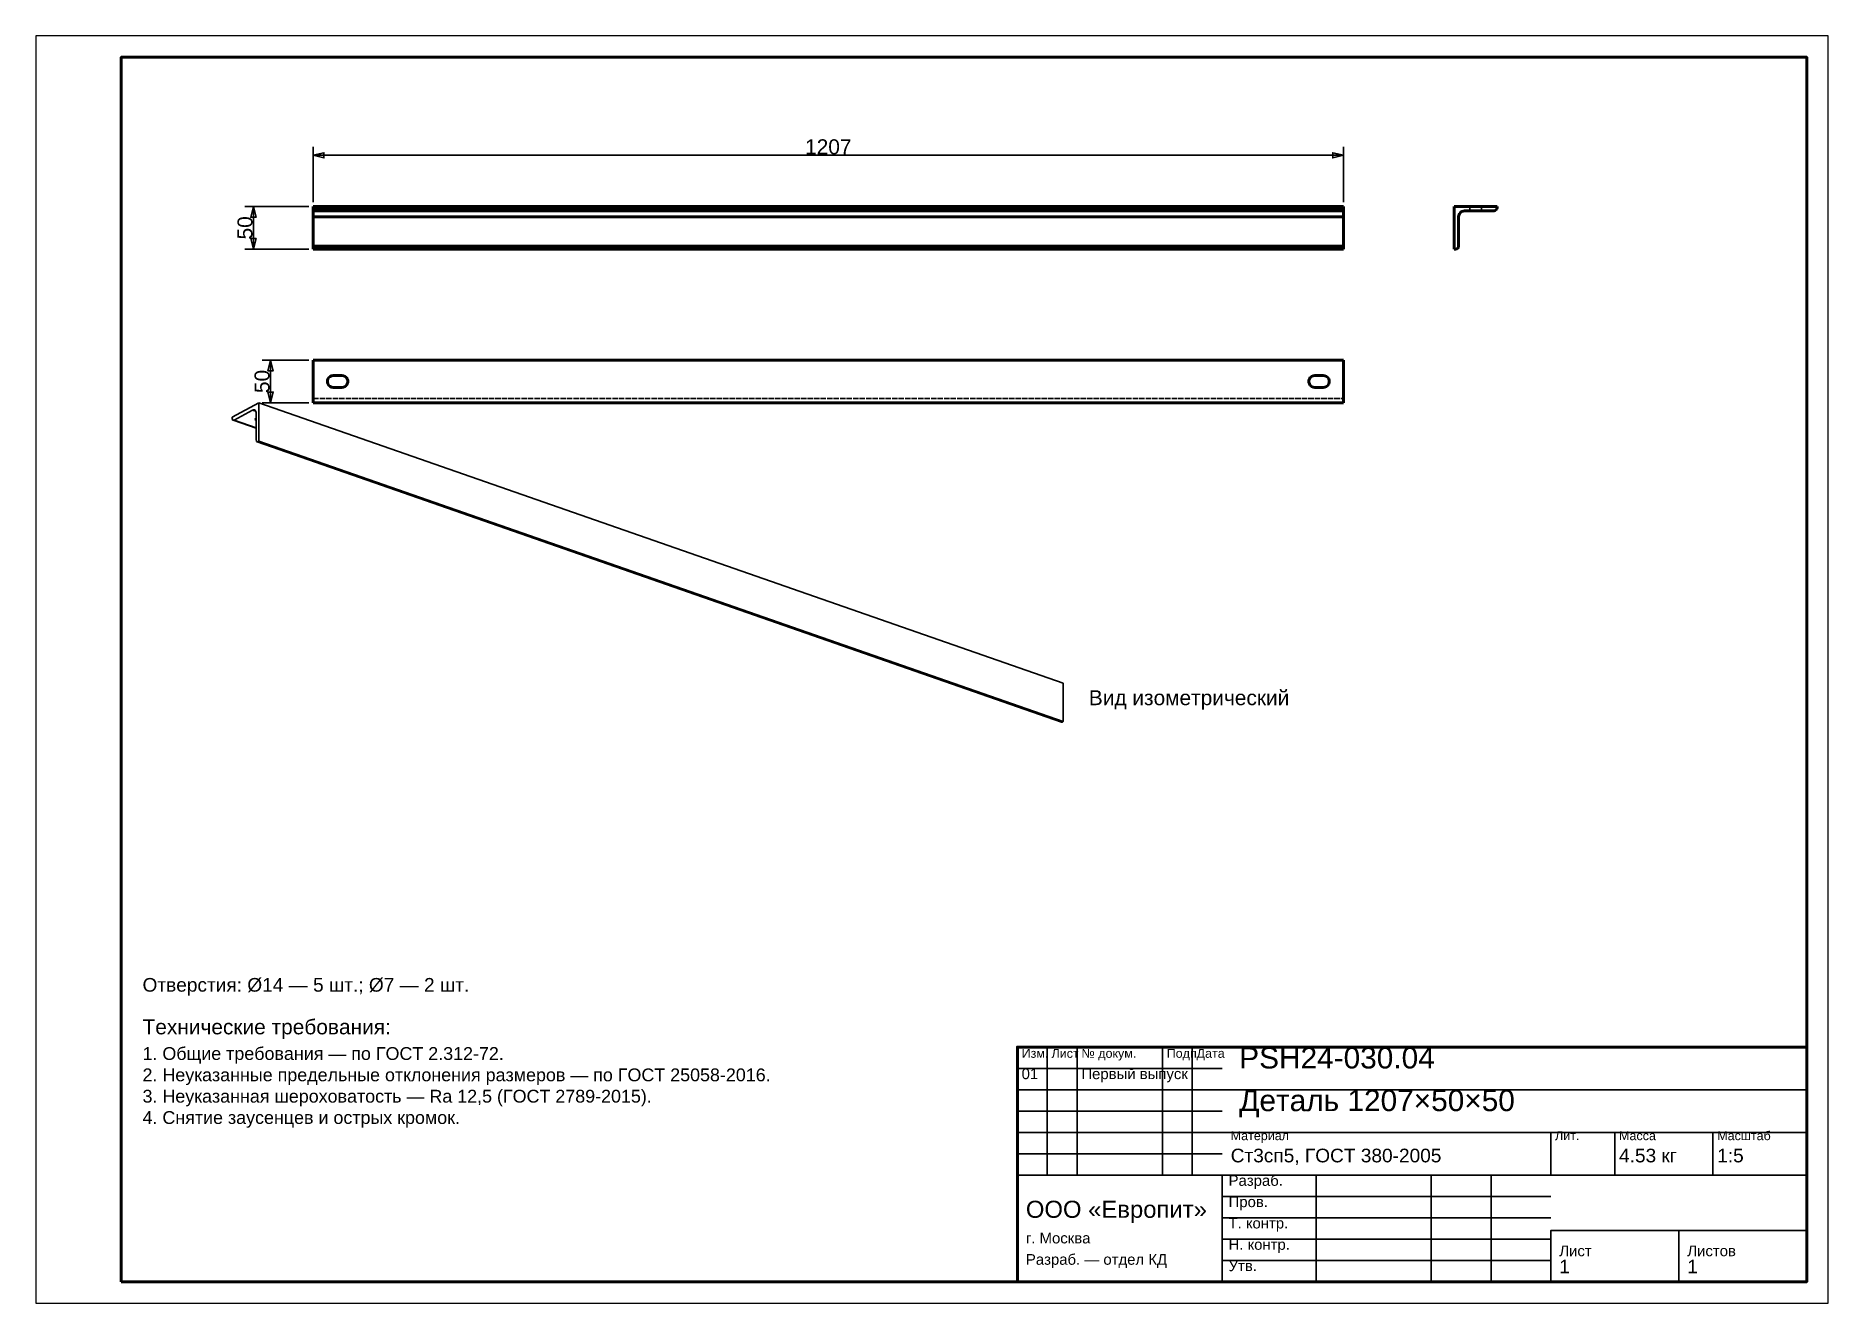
# Model space of a CAD drawing. Header units: millimetres. Extents: x 0 to 420, y 0 to 297.
import ezdxf
from ezdxf.enums import TextEntityAlignment as Align

# ---------------------------------------------------------------- set-up
doc = ezdxf.new("R2010")
doc.units = ezdxf.units.MM
doc.linetypes.add('DASHED', pattern=[1.524, 1.27, -0.254])
doc.styles.add('GOST', font='Arial')

msp = doc.modelspace()

# ---------------------------------------------------------------- linework, layer by layer
at = {"color": 7, "lineweight": 35}
for p, q in [((65, 258), (65, 271)), ((65, 269), (306.4, 269)), ((306.4, 258), (306.4, 271)), ((64, 257), (49, 257)), ((51, 247), (51, 257)), ((64, 247), (49, 247)), ((64, 221), (53, 221)), ((55, 211), (55, 221)), ((64, 211), (53, 211)), ((237, 30), (237, 60)), ((244, 30), (244, 60)), ((264, 30), (264, 60)), ((271, 30), (271, 60)), ((230, 55), (278, 55)), ((230, 50), (278, 50)), ((278, 50), (415, 50)), ((230, 45), (278, 45)), ((230, 40), (278, 40)), ((278, 40), (415, 40)), ((355, 30), (355, 40)), ((370, 30), (370, 40)), ((393, 30), (393, 40)), ((230, 35), (278, 35)), ((230, 30), (278, 30)), ((278, 30), (415, 30)), ((300, 5), (300, 30)), ((327, 5), (327, 30)), ((341, 5), (341, 30)), ((278, 25), (355, 25)), ((278, 20), (355, 20)), ((355, 17), (415, 17)), ((278, 15), (355, 15)), ((278, 10), (355, 10))]:
    msp.add_line(p, q, dxfattribs=at)
at = {"color": 1, "lineweight": 70}
for p, q in [((65, 257), (65, 256.7)), ((306.4, 257), (65, 257)), ((65, 256.7), (65, 256.62)), ((306.4, 256.7), (65, 256.7)), ((65, 256.62), (65, 256.54)), ((65, 256.54), (65, 256.47)), ((65, 256.47), (65, 256.4)), ((65, 256.4), (65, 256.33)), ((65, 256.33), (65, 256.26)), ((65, 256.26), (65, 256.21)), ((65, 256.21), (65, 256.15)), ((306.4, 256.7), (306.4, 257)), ((306.4, 256.62), (306.4, 256.7)), ((306.4, 256.54), (306.4, 256.62)), ((306.4, 256.47), (306.4, 256.54)), ((306.4, 256.4), (306.4, 256.47)), ((306.4, 256.33), (306.4, 256.4)), ((306.4, 256.26), (306.4, 256.33)), ((306.4, 256.21), (306.4, 256.26)), ((306.4, 256.15), (306.4, 256.21)), ((332.4, 257), (342.4, 257)), ((332.4, 247), (332.4, 257)), ((342.19, 256.21), (341.97, 256.05)), ((342.35, 256.43), (342.19, 256.21)), ((342.4, 256.7), (342.35, 256.43)), ((342.4, 257), (342.4, 256.7)), ((65, 256.15), (65, 256.11)), ((65, 256.11), (65, 256.07)), ((65, 256.07), (65, 256.04)), ((65, 256.04), (65, 256.02)), ((65, 256.02), (65, 256)), ((306.4, 256), (65, 256)), ((65, 256), (65, 255.99)), ((65, 256), (65, 256)), ((65, 255.99), (65, 255.96)), ((65, 255.96), (65, 255.92)), ((65, 255.92), (65, 255.86)), ((65, 255.86), (65, 255.79)), ((65, 255.79), (65, 255.69)), ((65, 255.69), (65, 255.59)), ((65, 255.59), (65, 255.47)), ((65, 255.47), (65, 255.34)), ((65, 255.34), (65, 255.21)), ((65, 255.21), (65, 255.06)), ((65, 255.06), (65, 254.91)), ((65, 254.91), (65, 254.76)), ((65, 254.76), (65, 254.6)), ((65, 254.6), (65, 247.7)), ((306.4, 254.6), (65, 254.6)), ((306.4, 256.11), (306.4, 256.15)), ((306.4, 256.07), (306.4, 256.11)), ((306.4, 256.04), (306.4, 256.07)), ((306.4, 256.02), (306.4, 256.04)), ((306.4, 256), (306.4, 256.02)), ((306.4, 255.99), (306.4, 256)), ((306.4, 256), (306.4, 256)), ((306.4, 255.96), (306.4, 255.99)), ((306.4, 255.92), (306.4, 255.96)), ((306.4, 255.86), (306.4, 255.92)), ((306.4, 255.79), (306.4, 255.86)), ((306.4, 255.69), (306.4, 255.79)), ((306.4, 255.59), (306.4, 255.69)), ((306.4, 255.47), (306.4, 255.59)), ((306.4, 255.34), (306.4, 255.47)), ((306.4, 255.21), (306.4, 255.34)), ((306.4, 255.06), (306.4, 255.21)), ((306.4, 254.91), (306.4, 255.06)), ((306.4, 254.76), (306.4, 254.91)), ((306.4, 254.6), (306.4, 254.76)), ((306.4, 247.7), (306.4, 254.6)), ((333.45, 254.96), (333.4, 254.6)), ((333.4, 254.6), (333.4, 247.7)), ((333.59, 255.3), (333.45, 254.96)), ((333.81, 255.59), (333.59, 255.3)), ((334.1, 255.81), (333.81, 255.59)), ((334.44, 255.95), (334.1, 255.81)), ((334.8, 256), (334.44, 255.95)), ((341.7, 256), (334.8, 256)), ((341.97, 256.05), (341.7, 256)), ((65, 247.7), (65, 247.62)), ((306.4, 247.7), (65, 247.7)), ((65, 247.62), (65, 247.54)), ((65, 247.54), (65, 247.47)), ((65, 247.47), (65, 247.4)), ((65, 247.4), (65, 247.33)), ((65, 247.33), (65, 247.26)), ((65, 247.26), (65, 247.21)), ((65, 247.21), (65, 247.15)), ((65, 247.15), (65, 247.11)), ((65, 247.11), (65, 247.07)), ((65, 247.07), (65, 247.04)), ((65, 247.04), (65, 247.02)), ((65, 247.02), (65, 247)), ((65, 247), (306.4, 247)), ((65, 247), (65, 247)), ((306.4, 247.62), (306.4, 247.7)), ((306.4, 247.54), (306.4, 247.62)), ((306.4, 247.47), (306.4, 247.54)), ((306.4, 247.4), (306.4, 247.47)), ((306.4, 247.33), (306.4, 247.4)), ((306.4, 247.26), (306.4, 247.33)), ((306.4, 247.21), (306.4, 247.26)), ((306.4, 247.15), (306.4, 247.21)), ((306.4, 247.11), (306.4, 247.15)), ((306.4, 247.07), (306.4, 247.11)), ((306.4, 247.04), (306.4, 247.07)), ((306.4, 247.02), (306.4, 247.04)), ((306.4, 247), (306.4, 247.02)), ((306.4, 247), (306.4, 247)), ((332.7, 247), (332.4, 247)), ((332.97, 247.05), (332.7, 247)), ((333.19, 247.21), (332.97, 247.05)), ((333.35, 247.43), (333.19, 247.21)), ((333.4, 247.7), (333.35, 247.43)), ((65, 221), (65, 211)), ((65, 221), (306.4, 221)), ((306.4, 211), (306.4, 221)), ((68.43, 216.58), (68.31, 216.2)), ((68.31, 216.2), (68.31, 215.8)), ((68.31, 215.8), (68.43, 215.42)), ((68.64, 216.92), (68.43, 216.58)), ((68.43, 215.42), (68.64, 215.08)), ((68.94, 217.18), (68.64, 216.92)), ((68.64, 215.08), (68.94, 214.82)), ((69.31, 217.34), (68.94, 217.18)), ((68.94, 214.82), (69.31, 214.66)), ((69.7, 217.4), (69.31, 217.34)), ((69.31, 214.66), (69.7, 214.6)), ((71.7, 217.4), (69.7, 217.4)), ((69.7, 214.6), (71.7, 214.6)), ((72.09, 217.34), (71.7, 217.4)), ((71.7, 214.6), (72.09, 214.66)), ((72.46, 217.18), (72.09, 217.34)), ((72.09, 214.66), (72.46, 214.82)), ((72.76, 216.92), (72.46, 217.18)), ((72.46, 214.82), (72.76, 215.08)), ((72.97, 216.58), (72.76, 216.92)), ((72.76, 215.08), (72.97, 215.42)), ((73.09, 216.2), (72.97, 216.58)), ((72.97, 215.42), (73.09, 215.8)), ((73.09, 215.8), (73.09, 216.2)), ((298.43, 216.58), (298.31, 216.2)), ((298.31, 216.2), (298.31, 215.8)), ((298.31, 215.8), (298.43, 215.42)), ((298.64, 216.92), (298.43, 216.58)), ((298.43, 215.42), (298.64, 215.08)), ((298.94, 217.18), (298.64, 216.92)), ((298.64, 215.08), (298.94, 214.82)), ((299.31, 217.34), (298.94, 217.18)), ((298.94, 214.82), (299.31, 214.66)), ((299.7, 217.4), (299.31, 217.34)), ((299.31, 214.66), (299.7, 214.6)), ((301.7, 217.4), (299.7, 217.4)), ((299.7, 214.6), (301.7, 214.6)), ((302.09, 217.34), (301.7, 217.4)), ((301.7, 214.6), (302.09, 214.66)), ((302.46, 217.18), (302.09, 217.34)), ((302.09, 214.66), (302.46, 214.82)), ((302.76, 216.92), (302.46, 217.18)), ((302.46, 214.82), (302.76, 215.08)), ((302.97, 216.58), (302.76, 216.92)), ((302.76, 215.08), (302.97, 215.42)), ((303.09, 216.2), (302.97, 216.58)), ((302.97, 215.42), (303.09, 215.8)), ((303.09, 215.8), (303.09, 216.2)), ((65, 211), (306.4, 211))]:
    msp.add_line(p, q, dxfattribs=at)
at = {"color": 5, "linetype": 'DASHED', "lineweight": 35}
for p, q in [((306.4, 257), (65, 257)), ((65, 247), (65, 257)), ((68.31, 257), (68.3, 257)), ((68.3, 257), (68.31, 257)), ((68.34, 257), (68.31, 257)), ((68.31, 257), (68.34, 257)), ((68.38, 257), (68.34, 257)), ((68.34, 257), (68.38, 257)), ((68.44, 257), (68.38, 257)), ((68.38, 257), (68.44, 257)), ((68.51, 257), (68.44, 257)), ((68.44, 257), (68.51, 257)), ((68.61, 257), (68.51, 257)), ((68.51, 257), (68.61, 257)), ((68.71, 257), (68.61, 257)), ((68.61, 257), (68.71, 257)), ((68.83, 257), (68.71, 257)), ((68.71, 257), (68.83, 257)), ((68.96, 257), (68.83, 257)), ((68.83, 257), (68.96, 257)), ((69.09, 257), (68.96, 257)), ((68.96, 257), (69.09, 257)), ((69.24, 257), (69.09, 257)), ((69.09, 257), (69.24, 257)), ((69.39, 257), (69.24, 257)), ((69.24, 257), (69.39, 257)), ((69.54, 257), (69.39, 257)), ((69.39, 257), (69.54, 257)), ((69.7, 257), (69.54, 257)), ((69.54, 257), (69.7, 257)), ((71.7, 257), (69.7, 257)), ((69.7, 257), (71.7, 257)), ((71.7, 257), (71.86, 257)), ((71.86, 257), (71.7, 257)), ((71.86, 257), (72.01, 257)), ((72.01, 257), (71.86, 257)), ((72.01, 257), (72.16, 257)), ((72.16, 257), (72.01, 257)), ((72.16, 257), (72.31, 257)), ((72.31, 257), (72.16, 257)), ((72.31, 257), (72.44, 257)), ((72.44, 257), (72.31, 257)), ((72.44, 257), (72.57, 257)), ((72.57, 257), (72.44, 257)), ((72.57, 257), (72.69, 257)), ((72.69, 257), (72.57, 257)), ((72.69, 257), (72.79, 257)), ((72.79, 257), (72.69, 257)), ((72.79, 257), (72.89, 257)), ((72.89, 257), (72.79, 257)), ((72.89, 257), (72.96, 257)), ((72.96, 257), (72.89, 257)), ((72.96, 257), (73.02, 257)), ((73.02, 257), (72.96, 257)), ((73.02, 257), (73.06, 257)), ((73.06, 257), (73.02, 257)), ((73.06, 257), (73.09, 257)), ((73.09, 257), (73.06, 257)), ((73.09, 257), (73.1, 257)), ((73.1, 257), (73.09, 257)), ((298.31, 257), (298.3, 257)), ((298.3, 257), (298.31, 257)), ((298.34, 257), (298.31, 257)), ((298.31, 257), (298.34, 257)), ((298.38, 257), (298.34, 257)), ((298.34, 257), (298.38, 257)), ((298.44, 257), (298.38, 257)), ((298.38, 257), (298.44, 257)), ((298.51, 257), (298.44, 257)), ((298.44, 257), (298.51, 257)), ((298.61, 257), (298.51, 257)), ((298.51, 257), (298.61, 257)), ((298.71, 257), (298.61, 257)), ((298.61, 257), (298.71, 257)), ((298.83, 257), (298.71, 257)), ((298.71, 257), (298.83, 257)), ((298.96, 257), (298.83, 257)), ((298.83, 257), (298.96, 257)), ((299.09, 257), (298.96, 257)), ((298.96, 257), (299.09, 257)), ((299.24, 257), (299.09, 257)), ((299.09, 257), (299.24, 257)), ((299.39, 257), (299.24, 257)), ((299.24, 257), (299.39, 257)), ((299.54, 257), (299.39, 257)), ((299.39, 257), (299.54, 257)), ((299.7, 257), (299.54, 257)), ((299.54, 257), (299.7, 257)), ((301.7, 257), (299.7, 257)), ((299.7, 257), (301.7, 257)), ((301.7, 257), (301.86, 257)), ((301.86, 257), (301.7, 257)), ((301.86, 257), (302.01, 257)), ((302.01, 257), (301.86, 257)), ((302.01, 257), (302.16, 257)), ((302.16, 257), (302.01, 257)), ((302.16, 257), (302.31, 257)), ((302.31, 257), (302.16, 257)), ((302.31, 257), (302.44, 257)), ((302.44, 257), (302.31, 257)), ((302.44, 257), (302.57, 257)), ((302.57, 257), (302.44, 257)), ((302.57, 257), (302.69, 257)), ((302.69, 257), (302.57, 257)), ((302.69, 257), (302.79, 257)), ((302.79, 257), (302.69, 257)), ((302.79, 257), (302.89, 257)), ((302.89, 257), (302.79, 257)), ((302.89, 257), (302.96, 257)), ((302.96, 257), (302.89, 257)), ((302.96, 257), (303.02, 257)), ((303.02, 257), (302.96, 257)), ((303.02, 257), (303.06, 257)), ((303.06, 257), (303.02, 257)), ((303.06, 257), (303.09, 257)), ((303.09, 257), (303.06, 257)), ((303.09, 257), (303.1, 257)), ((303.1, 257), (303.09, 257)), ((306.4, 257), (306.4, 247)), ((342.4, 257), (332.4, 257)), ((332.4, 257), (332.4, 247)), ((336.04, 257), (336, 257)), ((336, 257), (336, 256)), ((336, 257), (336, 256)), ((336, 257), (336.04, 257)), ((336, 257), (336, 256)), ((336, 257), (336.04, 257)), ((336, 256), (336, 257)), ((336.04, 257), (336, 257)), ((336.14, 257), (336.04, 257)), ((336.04, 257), (336.14, 257)), ((336.04, 257), (336.14, 257)), ((336.14, 257), (336.04, 257)), ((336.31, 257), (336.14, 257)), ((336.14, 257), (336.31, 257)), ((336.14, 257), (336.31, 257)), ((336.31, 257), (336.14, 257)), ((336.53, 257), (336.31, 257)), ((336.31, 257), (336.53, 257)), ((336.31, 257), (336.53, 257)), ((336.53, 257), (336.31, 257)), ((336.79, 257), (336.53, 257)), ((336.53, 257), (336.79, 257)), ((336.53, 257), (336.79, 257)), ((336.79, 257), (336.53, 257)), ((337.09, 257), (336.79, 257)), ((336.79, 257), (337.09, 257)), ((336.79, 257), (337.09, 257)), ((337.09, 257), (336.79, 257)), ((337.4, 257), (337.09, 257)), ((337.09, 257), (337.4, 257)), ((337.09, 257), (337.4, 257)), ((337.4, 257), (337.09, 257)), ((337.71, 257), (337.4, 257)), ((337.4, 257), (337.71, 257)), ((337.4, 257), (337.71, 257)), ((337.71, 257), (337.4, 257)), ((338.01, 257), (337.71, 257)), ((337.71, 257), (338.01, 257)), ((337.71, 257), (338.01, 257)), ((338.01, 257), (337.71, 257)), ((338.27, 257), (338.01, 257)), ((338.01, 257), (338.27, 257)), ((338.01, 257), (338.27, 257)), ((338.27, 257), (338.01, 257)), ((338.49, 257), (338.27, 257)), ((338.27, 257), (338.49, 257)), ((338.27, 257), (338.49, 257)), ((338.49, 257), (338.27, 257)), ((338.66, 257), (338.49, 257)), ((338.49, 257), (338.66, 257)), ((338.49, 257), (338.66, 257)), ((338.66, 257), (338.49, 257)), ((338.76, 257), (338.66, 257)), ((338.66, 257), (338.76, 257)), ((338.66, 257), (338.76, 257)), ((338.76, 257), (338.66, 257)), ((338.8, 257), (338.76, 257)), ((338.76, 257), (338.8, 257)), ((338.76, 257), (338.8, 257)), ((338.8, 257), (338.76, 257)), ((338.8, 257), (338.8, 256)), ((338.8, 257), (338.8, 256)), ((338.8, 257), (338.8, 256)), ((338.8, 256), (338.8, 257)), ((341.97, 256.05), (342.19, 256.21)), ((342.19, 256.21), (342.35, 256.43)), ((342.35, 256.43), (342.4, 256.7)), ((342.4, 256.7), (342.4, 257)), ((306.4, 256), (65, 256)), ((68.31, 256), (68.3, 256)), ((68.3, 256), (68.31, 256)), ((68.34, 256), (68.31, 256)), ((68.31, 256), (68.34, 256)), ((68.38, 256), (68.34, 256)), ((68.34, 256), (68.38, 256)), ((68.44, 256), (68.38, 256)), ((68.38, 256), (68.44, 256)), ((68.51, 256), (68.44, 256)), ((68.44, 256), (68.51, 256)), ((68.61, 256), (68.51, 256)), ((68.51, 256), (68.61, 256)), ((68.71, 256), (68.61, 256)), ((68.61, 256), (68.71, 256)), ((68.83, 256), (68.71, 256)), ((68.71, 256), (68.83, 256)), ((68.96, 256), (68.83, 256)), ((68.83, 256), (68.96, 256)), ((69.09, 256), (68.96, 256)), ((68.96, 256), (69.09, 256)), ((69.24, 256), (69.09, 256)), ((69.09, 256), (69.24, 256)), ((69.39, 256), (69.24, 256)), ((69.24, 256), (69.39, 256)), ((69.54, 256), (69.39, 256)), ((69.39, 256), (69.54, 256)), ((69.7, 256), (69.54, 256)), ((69.54, 256), (69.7, 256)), ((69.7, 256), (71.7, 256)), ((71.7, 256), (69.7, 256)), ((71.7, 256), (71.86, 256)), ((71.86, 256), (71.7, 256)), ((71.86, 256), (72.01, 256)), ((72.01, 256), (71.86, 256)), ((72.01, 256), (72.16, 256)), ((72.16, 256), (72.01, 256)), ((72.16, 256), (72.31, 256)), ((72.31, 256), (72.16, 256)), ((72.31, 256), (72.44, 256)), ((72.44, 256), (72.31, 256)), ((72.44, 256), (72.57, 256)), ((72.57, 256), (72.44, 256)), ((72.57, 256), (72.69, 256)), ((72.69, 256), (72.57, 256)), ((72.69, 256), (72.79, 256)), ((72.79, 256), (72.69, 256)), ((72.79, 256), (72.89, 256)), ((72.89, 256), (72.79, 256)), ((72.89, 256), (72.96, 256)), ((72.96, 256), (72.89, 256)), ((72.96, 256), (73.02, 256)), ((73.02, 256), (72.96, 256)), ((73.02, 256), (73.06, 256)), ((73.06, 256), (73.02, 256)), ((73.06, 256), (73.09, 256)), ((73.09, 256), (73.06, 256)), ((73.09, 256), (73.1, 256)), ((73.1, 256), (73.09, 256)), ((298.31, 256), (298.3, 256)), ((298.3, 256), (298.31, 256)), ((298.34, 256), (298.31, 256)), ((298.31, 256), (298.34, 256)), ((298.38, 256), (298.34, 256)), ((298.34, 256), (298.38, 256)), ((298.44, 256), (298.38, 256)), ((298.38, 256), (298.44, 256)), ((298.51, 256), (298.44, 256)), ((298.44, 256), (298.51, 256)), ((298.61, 256), (298.51, 256)), ((298.51, 256), (298.61, 256)), ((298.71, 256), (298.61, 256)), ((298.61, 256), (298.71, 256)), ((298.83, 256), (298.71, 256)), ((298.71, 256), (298.83, 256)), ((298.96, 256), (298.83, 256)), ((298.83, 256), (298.96, 256)), ((299.09, 256), (298.96, 256)), ((298.96, 256), (299.09, 256)), ((299.24, 256), (299.09, 256)), ((299.09, 256), (299.24, 256)), ((299.39, 256), (299.24, 256)), ((299.24, 256), (299.39, 256)), ((299.54, 256), (299.39, 256)), ((299.39, 256), (299.54, 256)), ((299.7, 256), (299.54, 256)), ((299.54, 256), (299.7, 256)), ((299.7, 256), (301.7, 256)), ((301.7, 256), (299.7, 256)), ((301.7, 256), (301.86, 256)), ((301.86, 256), (301.7, 256)), ((301.86, 256), (302.01, 256)), ((302.01, 256), (301.86, 256)), ((302.01, 256), (302.16, 256)), ((302.16, 256), (302.01, 256)), ((302.16, 256), (302.31, 256)), ((302.31, 256), (302.16, 256)), ((302.31, 256), (302.44, 256)), ((302.44, 256), (302.31, 256)), ((302.44, 256), (302.57, 256)), ((302.57, 256), (302.44, 256)), ((302.57, 256), (302.69, 256)), ((302.69, 256), (302.57, 256)), ((302.69, 256), (302.79, 256)), ((302.79, 256), (302.69, 256)), ((302.79, 256), (302.89, 256)), ((302.89, 256), (302.79, 256)), ((302.89, 256), (302.96, 256)), ((302.96, 256), (302.89, 256)), ((302.96, 256), (303.02, 256)), ((303.02, 256), (302.96, 256)), ((303.02, 256), (303.06, 256)), ((303.06, 256), (303.02, 256)), ((303.06, 256), (303.09, 256)), ((303.09, 256), (303.06, 256)), ((303.09, 256), (303.1, 256)), ((303.1, 256), (303.09, 256)), ((333.4, 254.6), (333.45, 254.96)), ((333.4, 247.7), (333.4, 254.6)), ((333.45, 254.96), (333.59, 255.3)), ((333.59, 255.3), (333.81, 255.59)), ((333.81, 255.59), (334.1, 255.81)), ((334.1, 255.81), (334.44, 255.95)), ((334.44, 255.95), (334.8, 256)), ((334.8, 256), (341.7, 256)), ((336, 256), (336.04, 256)), ((336.04, 256), (336, 256)), ((336.04, 256), (336, 256)), ((336, 256), (336.04, 256)), ((336.04, 256), (336.14, 256)), ((336.14, 256), (336.04, 256)), ((336.14, 256), (336.04, 256)), ((336.04, 256), (336.14, 256)), ((336.14, 256), (336.31, 256)), ((336.31, 256), (336.14, 256)), ((336.31, 256), (336.14, 256)), ((336.14, 256), (336.31, 256)), ((336.31, 256), (336.53, 256)), ((336.53, 256), (336.31, 256)), ((336.53, 256), (336.31, 256)), ((336.31, 256), (336.53, 256)), ((336.53, 256), (336.79, 256)), ((336.79, 256), (336.53, 256)), ((336.79, 256), (336.53, 256)), ((336.53, 256), (336.79, 256)), ((336.79, 256), (337.09, 256)), ((337.09, 256), (336.79, 256)), ((337.09, 256), (336.79, 256)), ((336.79, 256), (337.09, 256)), ((337.09, 256), (337.4, 256)), ((337.4, 256), (337.09, 256)), ((337.4, 256), (337.09, 256)), ((337.09, 256), (337.4, 256)), ((337.4, 256), (337.71, 256)), ((337.71, 256), (337.4, 256)), ((337.71, 256), (337.4, 256)), ((337.4, 256), (337.71, 256)), ((337.71, 256), (338.01, 256)), ((338.01, 256), (337.71, 256)), ((338.01, 256), (337.71, 256)), ((337.71, 256), (338.01, 256)), ((338.01, 256), (338.27, 256)), ((338.27, 256), (338.01, 256)), ((338.27, 256), (338.01, 256)), ((338.01, 256), (338.27, 256)), ((338.27, 256), (338.49, 256)), ((338.49, 256), (338.27, 256)), ((338.49, 256), (338.27, 256)), ((338.27, 256), (338.49, 256)), ((338.49, 256), (338.66, 256)), ((338.66, 256), (338.49, 256)), ((338.66, 256), (338.49, 256)), ((338.49, 256), (338.66, 256)), ((338.66, 256), (338.76, 256)), ((338.76, 256), (338.66, 256)), ((338.76, 256), (338.66, 256)), ((338.66, 256), (338.76, 256)), ((338.76, 256), (338.8, 256)), ((338.8, 256), (338.76, 256)), ((338.8, 256), (338.76, 256)), ((338.76, 256), (338.8, 256)), ((341.7, 256), (341.97, 256.05)), ((306.4, 247), (65, 247)), ((332.4, 247), (332.7, 247)), ((332.7, 247), (332.97, 247.05)), ((332.97, 247.05), (333.19, 247.21)), ((333.19, 247.21), (333.35, 247.43)), ((333.35, 247.43), (333.4, 247.7)), ((65, 220.98), (65, 221)), ((65, 221), (65, 221)), ((65, 221), (306.4, 221)), ((65, 220.96), (65, 220.98)), ((65, 220.93), (65, 220.96)), ((65, 220.89), (65, 220.93)), ((65, 220.85), (65, 220.89)), ((65, 220.79), (65, 220.85)), ((65, 220.74), (65, 220.79)), ((65, 220.67), (65, 220.74)), ((65, 220.6), (65, 220.67)), ((65, 220.53), (65, 220.6)), ((65, 220.46), (65, 220.53)), ((65, 220.38), (65, 220.46)), ((65, 220.3), (65, 220.38)), ((65, 213.4), (65, 220.3)), ((306.4, 221), (306.4, 221)), ((306.4, 221), (306.4, 220.98)), ((306.4, 220.98), (306.4, 220.96)), ((306.4, 220.96), (306.4, 220.93)), ((306.4, 220.93), (306.4, 220.89)), ((306.4, 220.89), (306.4, 220.85)), ((306.4, 220.85), (306.4, 220.79)), ((306.4, 220.79), (306.4, 220.74)), ((306.4, 220.74), (306.4, 220.67)), ((306.4, 220.67), (306.4, 220.6)), ((306.4, 220.6), (306.4, 220.53)), ((306.4, 220.53), (306.4, 220.46)), ((306.4, 220.46), (306.4, 220.38)), ((306.4, 220.38), (306.4, 220.3)), ((306.4, 220.3), (306.4, 213.4)), ((68.31, 216.2), (68.43, 216.58)), ((68.31, 215.8), (68.31, 216.2)), ((68.43, 215.42), (68.31, 215.8)), ((68.43, 216.58), (68.64, 216.92)), ((68.64, 215.08), (68.43, 215.42)), ((68.64, 216.92), (68.94, 217.18)), ((68.94, 214.82), (68.64, 215.08)), ((68.94, 217.18), (69.31, 217.34)), ((69.31, 214.66), (68.94, 214.82)), ((69.31, 217.34), (69.7, 217.4)), ((69.7, 214.6), (69.31, 214.66)), ((69.7, 217.4), (71.7, 217.4)), ((71.7, 214.6), (69.7, 214.6)), ((71.7, 217.4), (72.09, 217.34)), ((72.09, 214.66), (71.7, 214.6)), ((72.09, 217.34), (72.46, 217.18)), ((72.46, 214.82), (72.09, 214.66)), ((72.46, 217.18), (72.76, 216.92)), ((72.76, 215.08), (72.46, 214.82)), ((72.76, 216.92), (72.97, 216.58)), ((72.97, 215.42), (72.76, 215.08)), ((72.97, 216.58), (73.09, 216.2)), ((73.09, 215.8), (72.97, 215.42)), ((73.09, 216.2), (73.09, 215.8)), ((298.31, 216.2), (298.43, 216.58)), ((298.31, 215.8), (298.31, 216.2)), ((298.43, 215.42), (298.31, 215.8)), ((298.43, 216.58), (298.64, 216.92)), ((298.64, 215.08), (298.43, 215.42)), ((298.64, 216.92), (298.94, 217.18)), ((298.94, 214.82), (298.64, 215.08)), ((298.94, 217.18), (299.31, 217.34)), ((299.31, 214.66), (298.94, 214.82)), ((299.31, 217.34), (299.7, 217.4)), ((299.7, 214.6), (299.31, 214.66)), ((299.7, 217.4), (301.7, 217.4)), ((301.7, 214.6), (299.7, 214.6)), ((301.7, 217.4), (302.09, 217.34)), ((302.09, 214.66), (301.7, 214.6)), ((302.09, 217.34), (302.46, 217.18)), ((302.46, 214.82), (302.09, 214.66)), ((302.46, 217.18), (302.76, 216.92)), ((302.76, 215.08), (302.46, 214.82)), ((302.76, 216.92), (302.97, 216.58)), ((302.97, 215.42), (302.76, 215.08)), ((302.97, 216.58), (303.09, 216.2)), ((303.09, 215.8), (302.97, 215.42)), ((303.09, 216.2), (303.09, 215.8)), ((65, 213.24), (65, 213.4)), ((65, 213.09), (65, 213.24)), ((65, 212.94), (65, 213.09)), ((65, 212.79), (65, 212.94)), ((65, 212.66), (65, 212.79)), ((65, 212.53), (65, 212.66)), ((65, 212.41), (65, 212.53)), ((65, 212.31), (65, 212.41)), ((65, 212.21), (65, 212.31)), ((65, 212.14), (65, 212.21)), ((65, 212.08), (65, 212.14)), ((65, 212.04), (65, 212.08)), ((65, 212.01), (65, 212.04)), ((65, 212), (65, 212.01)), ((65, 211.98), (65, 212)), ((65, 212), (65, 212)), ((65, 212), (306.4, 212)), ((65, 212), (306.4, 212)), ((65, 211.96), (65, 211.98)), ((65, 211.93), (65, 211.96)), ((65, 211.89), (65, 211.93)), ((65, 211.85), (65, 211.89)), ((65, 211.79), (65, 211.85)), ((65, 211.74), (65, 211.79)), ((65, 211.67), (65, 211.74)), ((65, 211.6), (65, 211.67)), ((65, 211.53), (65, 211.6)), ((65, 211.46), (65, 211.53)), ((65, 211.38), (65, 211.46)), ((65, 211.3), (65, 211.38)), ((65, 211), (65, 211.3)), ((65, 211), (306.4, 211)), ((306.4, 213.4), (306.4, 213.24)), ((306.4, 213.24), (306.4, 213.09)), ((306.4, 213.09), (306.4, 212.94)), ((306.4, 212.94), (306.4, 212.79)), ((306.4, 212.79), (306.4, 212.66)), ((306.4, 212.66), (306.4, 212.53)), ((306.4, 212.53), (306.4, 212.41)), ((306.4, 212.41), (306.4, 212.31)), ((306.4, 212.31), (306.4, 212.21)), ((306.4, 212.21), (306.4, 212.14)), ((306.4, 212.14), (306.4, 212.08)), ((306.4, 212.08), (306.4, 212.04)), ((306.4, 212.04), (306.4, 212.01)), ((306.4, 212.01), (306.4, 212)), ((306.4, 212), (306.4, 212)), ((306.4, 212), (306.4, 211.98)), ((306.4, 211.98), (306.4, 211.96)), ((306.4, 211.96), (306.4, 211.93)), ((306.4, 211.93), (306.4, 211.89)), ((306.4, 211.89), (306.4, 211.85)), ((306.4, 211.85), (306.4, 211.79)), ((306.4, 211.79), (306.4, 211.74)), ((306.4, 211.74), (306.4, 211.67)), ((306.4, 211.67), (306.4, 211.6)), ((306.4, 211.6), (306.4, 211.53)), ((306.4, 211.53), (306.4, 211.46)), ((306.4, 211.46), (306.4, 211.38)), ((306.4, 211.38), (306.4, 211.3)), ((306.4, 211.3), (306.4, 211))]:
    msp.add_line(p, q, dxfattribs=at)
at = {"color": 1, "lineweight": 35}
for p, q in [((46, 207.6), (52.25, 211)), ((52.25, 211), (52.25, 202)), ((52.25, 211), (240.75, 145.29)), ((46, 207.33), (46, 207.6)), ((46.06, 207.05), (46, 207.33)), ((46.12, 206.96), (46.06, 207.05)), ((46.21, 206.9), (46.12, 206.96)), ((46.32, 206.89), (46.21, 206.9)), ((46.21, 206.9), (51.62, 205.02)), ((46.44, 206.94), (46.32, 206.89)), ((50.75, 209.28), (46.44, 206.94)), ((46.44, 206.94), (51.62, 205.13)), ((50.99, 209.37), (50.75, 209.28)), ((50.75, 209.28), (51.53, 209.01)), ((51.21, 209.35), (50.99, 209.37)), ((51.38, 209.24), (51.21, 209.35)), ((51.51, 209.05), (51.38, 209.24)), ((51.45, 207.29), (51.39, 207.12)), ((51.39, 207.12), (51.45, 206.94)), ((51.62, 207.45), (51.45, 207.29)), ((51.45, 206.94), (51.62, 206.79)), ((51.59, 208.8), (51.51, 209.05)), ((51.62, 208.5), (51.59, 208.8)), ((51.62, 202.29), (51.62, 208.5)), ((51.68, 202.01), (51.62, 202.29)), ((51.74, 201.92), (51.68, 202.01)), ((51.83, 201.87), (51.74, 201.92)), ((51.94, 201.86), (51.83, 201.87)), ((51.83, 201.87), (240.33, 136.15)), ((52.06, 201.9), (51.94, 201.86)), ((52.25, 202), (52.06, 201.9)), ((240.56, 136.18), (52.06, 201.9)), ((52.25, 202), (240.75, 136.29)), ((240.75, 136.29), (240.75, 145.29)), ((240.33, 136.15), (240.44, 136.14)), ((240.44, 136.14), (240.56, 136.18)), ((240.56, 136.18), (240.75, 136.29))]:
    msp.add_line(p, q, dxfattribs=at)
at = {"color": 7, "lineweight": 25}
msp.add_lwpolyline([(0, 0), (420, 0), (420, 297), (0, 297)], close=True, dxfattribs=at)
at = {"color": 7, "lineweight": 70}
for points in [[(20, 5), (415, 5), (415, 292), (20, 292)], [(230, 5), (415, 5), (415, 60), (230, 60)]]:
    msp.add_lwpolyline(points, close=True, dxfattribs=at)
at = {"color": 7, "lineweight": 35}
for points in [[(65, 269), (67.5, 268.38), (67.5, 269.62)], [(306.4, 269), (303.9, 269.62), (303.9, 268.38)], [(51, 257), (50.37, 254.5), (51.62, 254.5)], [(51, 247), (51.62, 249.5), (50.37, 249.5)], [(55, 221), (54.37, 218.5), (55.62, 218.5)], [(55, 211), (55.62, 213.5), (54.37, 213.5)], [(230, 5), (278, 5), (278, 30), (230, 30)], [(355, 5), (385, 5), (385, 17), (355, 17)], [(385, 5), (415, 5), (415, 17), (385, 17)]]:
    msp.add_lwpolyline(points, close=True, dxfattribs=at)

# ---------------------------------------------------------------- texts
at = {"color": 7, "style": 'GOST'}
msp.add_text('1207', height=3.5, dxfattribs=at).set_placement((185.7, 271), align=Align.MIDDLE)
for p in [(49, 252), (53, 216)]:
    msp.add_text('50', height=3.5, rotation=90, dxfattribs=at).set_placement(p, align=Align.MIDDLE)
at = {"color": 3, "style": 'GOST'}
for s, height, p in [('Вид изометрический', 3.5, (246.75, 140.14)), ('Технические требования:', 3.5, (25, 63)), ('1. Общие требования — по ГОСТ 2.312-72.', 3, (25, 57)), ('Изм.', 2.1, (231, 57.5)), ('Лист', 2.1, (238, 57.5)), ('№ докум.', 2.1, (245, 57.5)), ('Подп.', 2.1, (265, 57.5)), ('Дата', 2.1, (272, 57.5)), ('PSH24-030.04', 5, (282, 55)), ('2. Неуказанные предельные отклонения размеров — по ГОСТ 25058-2016.', 3, (25, 52)), ('01', 2.5, (231, 52.5)), ('Первый выпуск', 2.5, (245, 52.5)), ('3. Неуказанная шероховатость — Ra 12,5 (ГОСТ 2789-2015).', 3, (25, 47)), ('Деталь 1207×50×50', 5, (282, 45)), ('4. Снятие заусенцев и острых кромок.', 3, (25, 42)), ('Материал', 2.1, (280, 38.2)), ('Лит.', 2.1, (356, 38.2)), ('Масса', 2.1, (371, 38.2)), ('Масштаб', 2.1, (394, 38.2)), ('Ст3сп5, ГОСТ 380-2005', 3.2, (280, 33)), ('4.53 кг', 3.2, (371, 33)), ('1:5', 3.2, (394, 33)), ('Разраб.', 2.5, (279.5, 27.5)), ('ООО «Европит»', 4, (232, 20)), ('Пров.', 2.5, (279.5, 22.5)), ('Т. контр.', 2.5, (279.5, 17.5)), ('г. Москва', 2.5, (232, 14)), ('Н. контр.', 2.5, (279.5, 12.5)), ('Лист', 2.5, (357, 11)), ('Листов', 2.5, (387, 11)), ('Разраб. — отдел КД', 2.5, (232, 9)), ('Утв.', 2.5, (279.5, 7.5)), ('1', 3.2, (357, 7)), ('1', 3.2, (387, 7))]:
    msp.add_text(s, height=height, dxfattribs=at).set_placement(p)
at = {"color": 6, "style": 'GOST'}
msp.add_text('Отверстия: Ø14 — 5 шт.; Ø7 — 2 шт.', height=3.2, dxfattribs=at).set_placement((25, 73))

doc.saveas('drawing.dxf')
